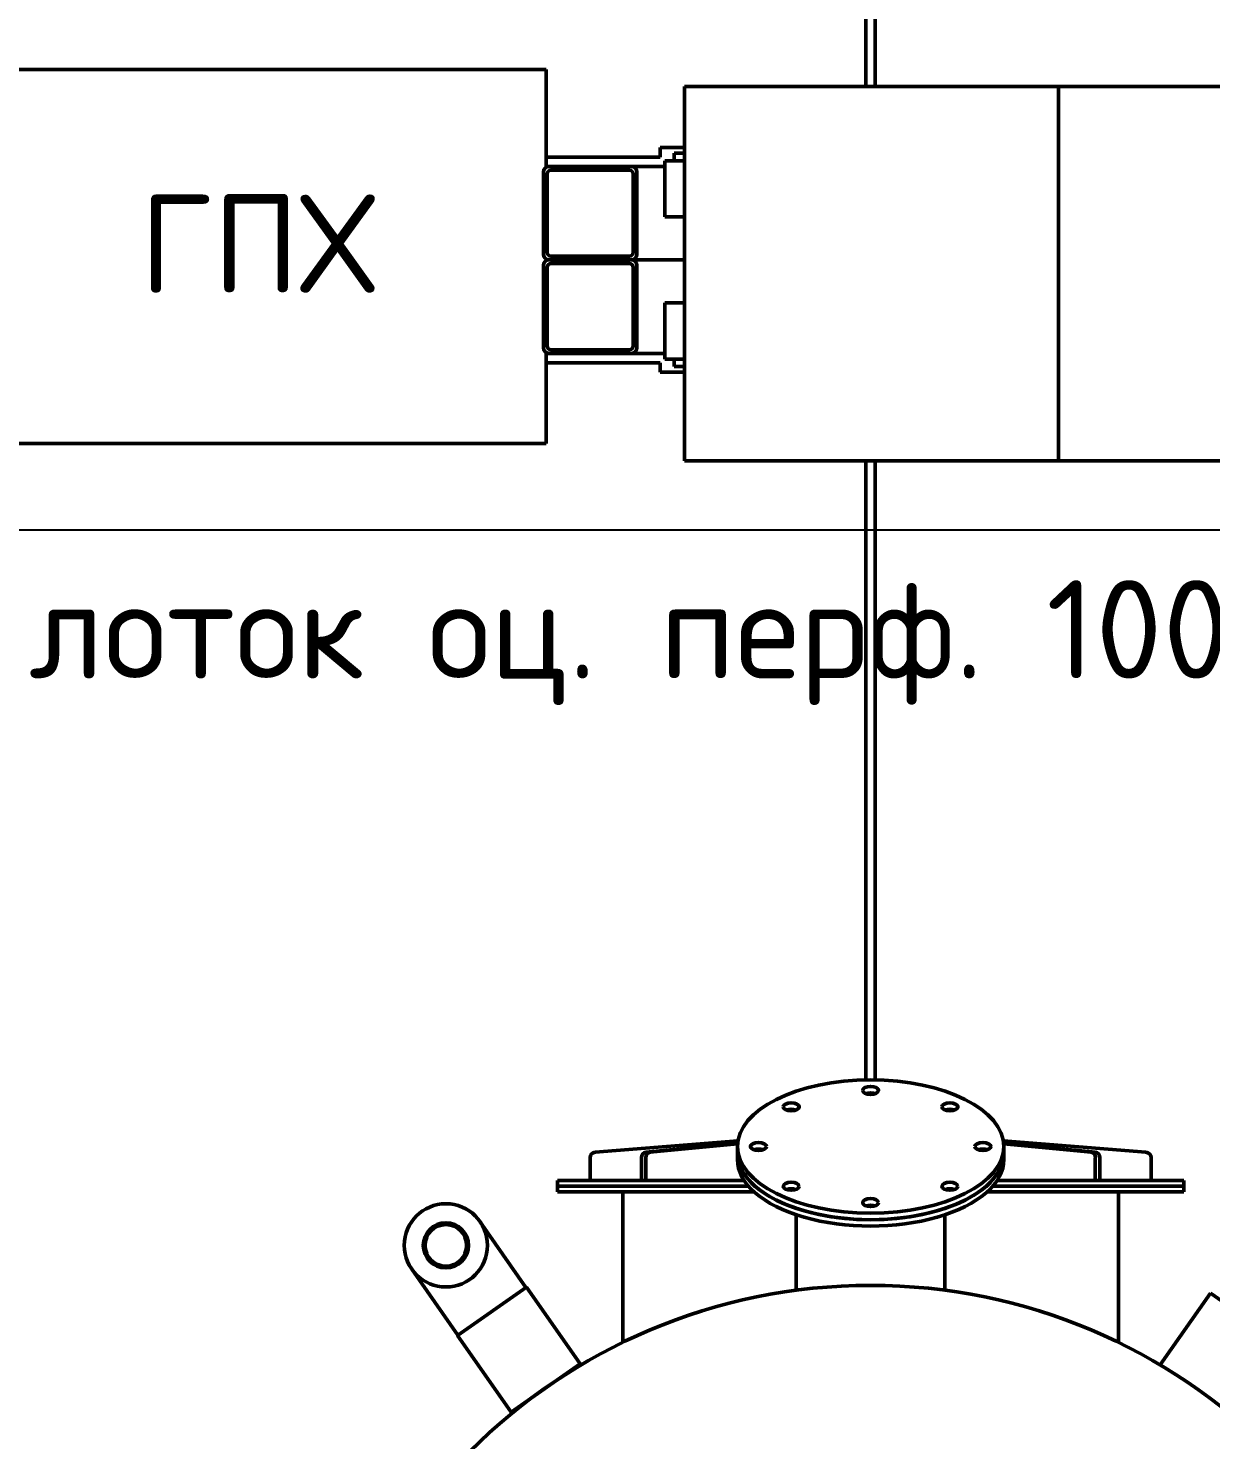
# Model space of a CAD drawing. Header units: millimetres. Extents: x 1510 to 10524, y 7125 to 13164.
# Drawn here: x 5102.3 to 5228.8, y 10754 to 10904.9 of the extents above; entities that cross this region are included whole.
import ezdxf

# ---------------------------------------------------------------- set-up
doc = ezdxf.new("R2010")
doc.units = ezdxf.units.MM
doc.header["$LTSCALE"] = 4
doc.layers.add('G', color=5, linetype='Continuous')
for name, color, linetype, lineweight in [('Hatch (ISO)', 7, 'Continuous', 18), ('Symbol (ISO)', 7, 'Continuous', 25), ('Visible (ISO)', 7, 'Continuous', 50)]:
    doc.layers.add(name, color=color, linetype=linetype, lineweight=lineweight)
doc.styles.add('Note Text (DIN)', font='isocpeur.ttf')

msp = doc.modelspace()

# ---------------------------------------------------------------- hatches: boundary and pattern name
at = {"layer": 'Hatch (ISO)'}
h = msp.add_hatch(dxfattribs=at)
h.set_pattern_fill('ANSI31', color=256, scale=76.2, angle=90.0002, style=0)
h.set_pattern_definition([(135.0002, (4868.829, 10596.109), (-6.73517, -6.73522), [])])
edge = h.paths.add_edge_path()
edge.add_line((5166.81, 10890.13), (5158.01, 10890.13))
edge.add_ellipse((5158.01, 10889.53), major_axis=(-0.6, 0), ratio=1, start_angle=270, end_angle=360)
edge.add_line((5157.41, 10889.53), (5157.41, 10880.73))
edge.add_ellipse((5158.01, 10880.73), major_axis=(0, -0.6), ratio=1, start_angle=270, end_angle=360)
edge.add_line((5158.01, 10880.13), (5166.81, 10880.13))
edge.add_ellipse((5166.81, 10880.73), major_axis=(0.6, 0), ratio=1, start_angle=270, end_angle=360)
edge.add_line((5167.41, 10880.73), (5167.41, 10889.53))
edge.add_ellipse((5166.81, 10889.53), major_axis=(0, 0.6), ratio=1, start_angle=270, end_angle=360)
edge = h.paths.add_edge_path(flags=0)
edge.add_ellipse((5158.21, 10889.33), major_axis=(0, 0.4), ratio=1, start_angle=0, end_angle=90)
edge.add_line((5157.81, 10889.33), (5157.81, 10880.93))
edge.add_ellipse((5158.21, 10880.93), major_axis=(-0.4, 0), ratio=1, start_angle=0, end_angle=90)
edge.add_line((5158.21, 10880.53), (5166.61, 10880.53))
edge.add_ellipse((5166.61, 10880.93), major_axis=(0, -0.4), ratio=1, start_angle=0, end_angle=90)
edge.add_line((5167.01, 10880.93), (5167.01, 10889.33))
edge.add_ellipse((5166.61, 10889.33), major_axis=(0.4, 0), ratio=1, start_angle=0, end_angle=90)
edge.add_line((5166.61, 10889.73), (5158.21, 10889.73))
h = msp.add_hatch(dxfattribs=at)
h.set_pattern_fill('ANSI31', color=256, scale=76.2, angle=15, style=0)
h.set_pattern_definition([(60, (4868.829, 10596.109), (-8.2489, 4.7625), [])])
edge = h.paths.add_edge_path()
edge.add_line((5166.81, 10880.13), (5158.01, 10880.13))
edge.add_ellipse((5158.01, 10879.53), major_axis=(-0.6, 0), ratio=1, start_angle=270, end_angle=360)
edge.add_line((5157.41, 10879.53), (5157.41, 10870.73))
edge.add_ellipse((5158.01, 10870.73), major_axis=(0, -0.6), ratio=1, start_angle=270, end_angle=360)
edge.add_line((5158.01, 10870.13), (5166.81, 10870.13))
edge.add_ellipse((5166.81, 10870.73), major_axis=(0.6, 0), ratio=1, start_angle=270, end_angle=360)
edge.add_line((5167.41, 10870.73), (5167.41, 10879.53))
edge.add_ellipse((5166.81, 10879.53), major_axis=(0, 0.6), ratio=1, start_angle=270, end_angle=360)
edge = h.paths.add_edge_path(flags=0)
edge.add_ellipse((5158.21, 10879.33), major_axis=(0, 0.4), ratio=1, start_angle=0, end_angle=90)
edge.add_line((5157.81, 10879.33), (5157.81, 10870.93))
edge.add_ellipse((5158.21, 10870.93), major_axis=(-0.4, 0), ratio=1, start_angle=0, end_angle=90)
edge.add_line((5158.21, 10870.53), (5166.61, 10870.53))
edge.add_ellipse((5166.61, 10870.93), major_axis=(0, -0.4), ratio=1, start_angle=0, end_angle=90)
edge.add_line((5167.01, 10870.93), (5167.01, 10879.33))
edge.add_ellipse((5166.61, 10879.33), major_axis=(0.4, 0), ratio=1, start_angle=0, end_angle=90)
edge.add_line((5166.61, 10879.73), (5158.21, 10879.73))

# ---------------------------------------------------------------- linework, layer by layer
at = {"layer": 'G', "color": 5}
msp.add_lwpolyline([(5604.26, 10851.24), (4967.63, 10851.24)], dxfattribs=at)
at = {"layer": 'Visible (ISO)'}
for p, q in [((5192.91, 10898.66), (5192.91, 11016.88)), ((5191.91, 11015.42), (5191.91, 10898.66)), ((5157.7, 10900.49), (5097.7, 10900.49)), ((5157.7, 10890.05), (5157.7, 10900.49)), ((5172.52, 10898.66), (5172.52, 10858.66)), ((5212.52, 10898.66), (5172.52, 10898.66)), ((5252.52, 10898.66), (5212.52, 10898.66)), ((5212.52, 10898.66), (5212.52, 10858.66)), ((5212.52, 10858.66), (5212.52, 10898.66)), ((5169.91, 10891.13), (5157.7, 10891.13)), ((5172.52, 10892.13), (5169.91, 10892.13)), ((5169.91, 10892.13), (5169.91, 10891.13)), ((5171.41, 10891.53), (5172.52, 10891.53)), ((5171.41, 10890.73), (5171.41, 10891.53)), ((5157.41, 10889.53), (5157.41, 10880.73)), ((5158.01, 10890.13), (5157.7, 10890.13)), ((5157.81, 10880.93), (5157.81, 10889.33)), ((5166.81, 10890.13), (5158.01, 10890.13)), ((5158.21, 10889.73), (5166.61, 10889.73)), ((5170.41, 10890.13), (5166.81, 10890.13)), ((5167.01, 10889.33), (5167.01, 10880.93)), ((5167.41, 10880.73), (5167.41, 10889.53)), ((5170.41, 10890.73), (5171.41, 10890.73)), ((5170.41, 10890.73), (5170.41, 10889.53)), ((5170.41, 10884.73), (5170.41, 10889.53)), ((5172.52, 10890.73), (5171.41, 10890.73)), ((5172.52, 10884.73), (5170.41, 10884.73)), ((5166.61, 10880.53), (5158.21, 10880.53)), ((5157.41, 10879.53), (5157.41, 10870.73)), ((5157.7, 10880.05), (5157.7, 10880.22)), ((5158.01, 10880.13), (5157.7, 10880.13)), ((5157.7, 10880.13), (5158.01, 10880.13)), ((5157.81, 10870.93), (5157.81, 10879.33)), ((5158.01, 10880.13), (5166.81, 10880.13)), ((5166.81, 10880.13), (5158.01, 10880.13)), ((5158.21, 10879.73), (5166.61, 10879.73)), ((5172.52, 10880.13), (5166.81, 10880.13)), ((5166.81, 10880.13), (5172.52, 10880.13)), ((5167.01, 10879.33), (5167.01, 10870.93)), ((5167.41, 10870.73), (5167.41, 10879.53)), ((5170.41, 10870.73), (5170.41, 10875.53)), ((5170.41, 10875.53), (5172.52, 10875.53)), ((5157.7, 10860.49), (5157.7, 10870.22)), ((5157.7, 10870.13), (5158.01, 10870.13)), ((5158.01, 10870.13), (5166.81, 10870.13)), ((5166.61, 10870.53), (5158.21, 10870.53)), ((5166.81, 10870.13), (5170.41, 10870.13)), ((5170.41, 10870.73), (5170.41, 10869.53)), ((5157.7, 10869.13), (5169.91, 10869.13)), ((5169.91, 10869.13), (5169.91, 10868.13)), ((5171.41, 10869.53), (5170.41, 10869.53)), ((5171.41, 10869.53), (5171.41, 10868.73)), ((5171.41, 10869.53), (5172.52, 10869.53)), ((5172.52, 10868.73), (5171.41, 10868.73)), ((5169.91, 10868.13), (5172.52, 10868.13)), ((5097.7, 10860.49), (5157.7, 10860.49)), ((5172.52, 10858.66), (5212.52, 10858.66)), ((5191.91, 10858.66), (5191.91, 10792.45)), ((5192.91, 10792.45), (5192.91, 10858.66)), ((5212.52, 10858.66), (5252.52, 10858.66)), ((5162.96, 10784.72), (5178.21, 10785.92)), ((5178.17, 10785.68), (5168.35, 10784.72)), ((5168.82, 10784.72), (5178.17, 10785.63)), ((5178.16, 10785.33), (5178.16, 10784.63)), ((5206.61, 10785.92), (5221.85, 10784.72)), ((5216.47, 10784.72), (5206.64, 10785.68)), ((5206.64, 10785.63), (5215.99, 10784.72)), ((5206.66, 10785.33), (5206.66, 10784.63)), ((5162.41, 10781.68), (5162.41, 10784.13)), ((5167.9, 10784.13), (5167.9, 10781.68)), ((5168.37, 10781.68), (5168.37, 10784.13)), ((5178.16, 10784.63), (5178.16, 10783.94)), ((5206.66, 10784.63), (5206.66, 10783.94)), ((5216.44, 10784.13), (5216.44, 10781.68)), ((5216.91, 10781.68), (5216.91, 10784.13)), ((5222.41, 10784.13), (5222.41, 10781.68)), ((5158.91, 10781.68), (5178.89, 10781.68)), ((5158.91, 10781.68), (5158.91, 10781.08)), ((5158.91, 10781.08), (5179.36, 10781.08)), ((5158.91, 10781.08), (5158.91, 10780.48)), ((5158.91, 10781.08), (5179.36, 10781.08)), ((5205.46, 10781.08), (5225.91, 10781.08)), ((5205.46, 10781.08), (5225.91, 10781.08)), ((5205.92, 10781.68), (5225.91, 10781.68)), ((5225.91, 10781.68), (5225.91, 10781.08)), ((5225.91, 10781.08), (5225.91, 10780.48)), ((5158.91, 10780.48), (5179.95, 10780.48)), ((5165.91, 10764.38), (5165.91, 10780.48)), ((5204.86, 10780.48), (5225.91, 10780.48)), ((5218.91, 10780.48), (5218.91, 10764.38)), ((5184.46, 10769.96), (5184.46, 10778.03)), ((5200.36, 10769.96), (5200.36, 10778.03)), ((5150.62, 10777.31), (5155.55, 10770.26)), ((5143.34, 10772.21), (5148.27, 10765.16)), ((5155.6, 10770.29), (5148.23, 10765.13)), ((5161.33, 10762.1), (5155.6, 10770.29)), ((5223.38, 10761.97), (5228.77, 10769.66)), ((5236.14, 10764.5), (5228.77, 10769.66)), ((5153.96, 10756.94), (5148.23, 10765.13)), ((5153.96, 10756.94), (5161.33, 10762.1))]:
    msp.add_line(p, q, dxfattribs=at)
for centre, radius in [((5146.98, 10774.76), 4.45), ((5146.98, 10774.76), 2.42), ((5146.98, 10774.76), 2.22), ((5192.41, 10709.88), 60.6)]:
    msp.add_circle(centre, radius, dxfattribs=at)
for centre, radius, start, end in [((5158.01, 10889.53), 0.6, 90, 180), ((5158.21, 10889.33), 0.4, 90, 180), ((5166.61, 10889.33), 0.4, 0, 90), ((5166.81, 10889.53), 0.6, 0, 90), ((5158.01, 10880.73), 0.6, 180, 270), ((5158.21, 10880.93), 0.4, 180, 270), ((5166.61, 10880.93), 0.4, 270, 0), ((5166.81, 10880.73), 0.6, 270, 0), ((5158.01, 10879.53), 0.6, 90, 180), ((5158.21, 10879.33), 0.4, 90, 180), ((5166.61, 10879.33), 0.4, 0, 90), ((5166.81, 10879.53), 0.6, 0, 90), ((5158.01, 10870.73), 0.6, 180, 270), ((5158.21, 10870.93), 0.4, 180, 270), ((5166.61, 10870.93), 0.4, 270, 0), ((5166.81, 10870.73), 0.6, 270, 0), ((5163.01, 10784.13), 0.6, 94.4846, 180), ((5221.81, 10784.13), 0.6, 0, 85.5154)]:
    msp.add_arc(centre, radius, start, end, dxfattribs=at)
for centre, major_axis in [((5192.41, 10785.33), (14.25, 0)), ((5192.41, 10791.33), (-0.85, 0)), ((5183.92, 10789.57), (-0.85, 0)), ((5200.89, 10789.57), (-0.85, 0)), ((5180.41, 10785.33), (0.85, 0)), ((5204.41, 10785.33), (-0.85, 0)), ((5183.92, 10781.08), (0.85, 0)), ((5200.89, 10781.08), (0.85, 0)), ((5192.41, 10779.33), (0.85, 0))]:
    msp.add_ellipse(centre, major_axis=major_axis, ratio=0.5, dxfattribs=at)
for centre, major_axis, ratio, start_param, end_param in [((5192.41, 10790.63), (0.85, 0), 0.5, 0.952872, 2.188721), ((5192.41, 10790.63), (-0.85, 0), 0.5, 4.094465, 5.330313), ((5183.92, 10788.88), (0.85, 0), 0.5, 0.952872, 2.188721), ((5183.92, 10788.88), (-0.85, 0), 0.5, 4.094465, 5.330313), ((5200.89, 10788.88), (0.85, 0), 0.5, 0.952872, 2.188721), ((5200.89, 10788.88), (-0.85, 0), 0.5, 4.094465, 5.330313), ((5168.39, 10784.13), (0, 0.6), 0.809017, 0.078271, 1.570796), ((5168.86, 10784.13), (0, 0.6), 0.809017, 0.078271, 1.570796), ((5192.41, 10784.63), (14.25, 0), 0.5, 3.141593, 6.283185), ((5192.41, 10784.63), (-14.25, 0), 0.5, 0, 3.141593), ((5192.41, 10783.94), (-14.25, 0), 0.5, 0, 3.141593), ((5180.41, 10784.63), (0.85, 0), 0.5, 0.952872, 2.188721), ((5180.41, 10784.63), (-0.85, 0), 0.5, 4.094465, 5.330313), ((5204.41, 10784.63), (0.85, 0), 0.5, 0.952872, 2.188721), ((5204.41, 10784.63), (-0.85, 0), 0.5, 4.094465, 5.330313), ((5215.96, 10784.13), (0, 0.6), 0.809017, 4.712389, 6.204914), ((5216.43, 10784.13), (0, 0.6), 0.809017, 4.712389, 6.204914), ((5183.92, 10780.39), (0.85, 0), 0.5, 0.952872, 2.188721), ((5183.92, 10780.39), (-0.85, 0), 0.5, 4.094465, 5.330313), ((5200.89, 10780.39), (0.85, 0), 0.5, 0.952872, 2.188721), ((5200.89, 10780.39), (-0.85, 0), 0.5, 4.094465, 5.330313), ((5192.41, 10778.63), (0.85, 0), 0.5, 0.952872, 2.188721), ((5192.41, 10778.63), (-0.85, 0), 0.5, 4.094465, 5.330313)]:
    msp.add_ellipse(centre, major_axis=major_axis, ratio=ratio, start_param=start_param, end_param=end_param, dxfattribs=at)

# ---------------------------------------------------------------- texts
at = {"layer": 'Symbol (ISO)', "char_height": 10.5, "attachment_point": 1, "style": 'Note Text (DIN)'}
for s, insert, width in [('ГПХ', (5114.2, 10887.12), 95.5032), ('лоток оц. перф. 100х80 на отм. +2200...2300', (5102.4, 10845.88), 310.278)]:
    msp.add_mtext(s, dxfattribs=dict(at, insert=insert, width=width))

doc.saveas('drawing.dxf')
